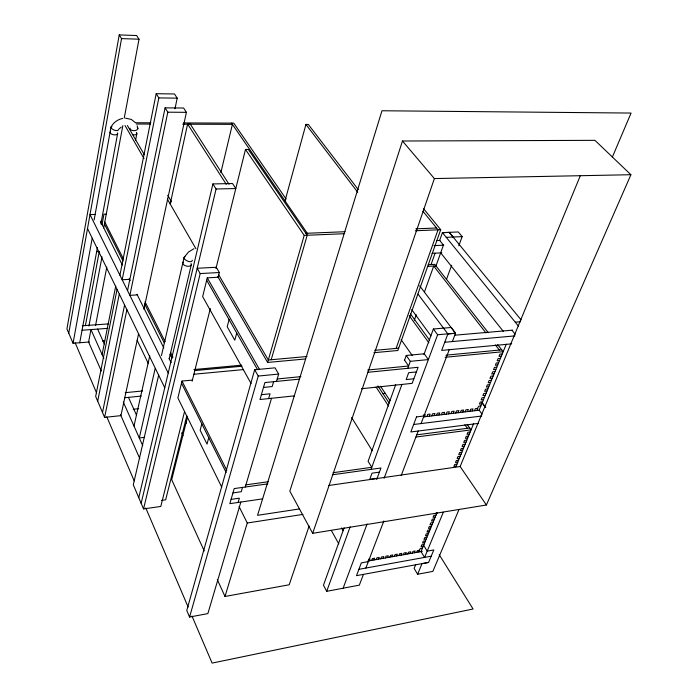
<?xml version="1.0" encoding="UTF-8"?>
<svg xmlns="http://www.w3.org/2000/svg" width="698" height="698" viewBox="0 0 698 698"><rect width="100%" height="100%" fill="white"/><g stroke="black" fill="none" stroke-linecap="round" stroke-linejoin="round"><path stroke-width="1.05" d="M124.244 118.119L139.015 39.21L136.642 35.546L119.227 34.9L66.929 328.906L73.046 343.268L89.466 341.985M68.753 333.182L121.548 38.591L119.227 34.9M94.134 219.931L110.956 127.402M73.046 343.268L92.215 238.184M100.861 223.979L117.657 133.431M79.729 342.744L97.45 247.415M101.987 224.808L103.967 214.173L106.279 214.094M85.392 325.661L99.317 251.289M103.688 227.914L122.848 125.588M88.916 326.027L102.004 256.82M95.539 325.547L106.785 267.125M135.569 140.307L136.817 133.894M102.1 354.54L115.702 286.171M117.055 289.417L95.661 396.403L104.587 417.378L120.92 415.642L138.614 333.696M119.908 275.16L156.186 93.698L174.5 93.977L177.205 98.148L174.971 108.801M97.694 401.184L119.297 294.033M156.186 93.698L158.83 97.903L122.176 279.758L129.514 279.348M102.501 412.474L124.593 304.956M127.533 290.621L165.086 107.858L183.618 108.033L186.401 112.334L143.893 309.214M104.587 417.378L126.896 309.703M165.086 107.858L167.808 112.186L129.872 295.35L137.288 294.888M170.199 204.034L187.614 124.043L190.249 124.052L229.04 184.272M133.99 426.059L149.738 355.875M155.192 368.465L139.295 437.96L144.39 437.367M161.474 355.526L184.089 257.396L188.477 252.039L193.992 248.689M158.655 375.201L133.292 484.805L143.552 508.921L160.802 506.451L184.534 411.619M169.221 358.632L191.269 264.847M138.771 497.683L212.907 183.932L232.539 183.539L235.793 188.556L216.083 188.992L212.907 183.932M141.153 503.275L216.083 188.992M220.865 172.624L232.39 124.357L182.702 124.192M143.552 508.921L200.178 273.564L197.176 268.276L216.267 267.273L219.338 272.517L218.064 277.577M192.421 380.078L182.004 381.073L177.877 397.93L221.728 487.143M218.151 277.246L207.262 277.856L202.664 296.624L251.044 383.446M215.944 268.582L245.487 149.459L248.322 149.442L307.207 235.261L271.19 359.749M192.159 381.143L210.316 308.56M186.82 415.834L165.653 499.829L161.474 500.414M187.518 417.055L171.699 479.683L204.226 550.94M201.827 423.861L200.152 430.273L207.027 444.12L208.746 437.69M229.084 319.597L227.208 326.769L234.798 340.223L236.718 333.025M285.02 200.893L305.933 124.445L308.333 124.453L358.266 189.603M276.504 381.405L278.668 374.076L275.021 367.837L254.665 369.748L186.767 610.462L189.568 617.041L207.873 613.603L240.845 502.045M189.568 617.041L258.234 376.056L254.665 369.748M305.611 358.955L267.631 362.445L304.206 235.383L245.487 149.459M238.105 502.447L239.362 498.18L231.082 499.375M242.529 487.405L241.255 491.732L232.958 492.91M268.643 398.593L270.056 393.803L261.392 394.702M273.616 381.693L272.185 386.552L263.495 387.442M245.286 487.021L271.513 398.288M309.109 526.118L289.199 584.776L225 596.467L247.258 523.011L239.056 506.53M402.467 141.005L289.827 491.122L312.669 533.324L486.393 505.012L630.905 174.718L594.932 140.342L402.467 141.005L434.374 178.566L630.905 174.718M312.669 533.324L434.374 178.566M396.089 348.415L438.021 229.816L422.909 211.215M423.503 208.589L440.708 229.712L397.843 350.501L373.971 352.691M431.041 264.594L435.063 253.295M458.787 245.818L462.163 236.622L458.298 231.954L442.427 232.635L439.661 240.4L443.457 245.111L435.936 266.051M414.315 320.242L416.287 314.754M424.515 291.773L433.711 266.06L485.965 332.92M446.249 237.337L462.163 236.622M344.105 527.906L323.462 585.186L326.699 591.311L343.119 588.231L367.096 523.928M395.705 384.677L368.09 461.326L371.79 467.302L333.068 472.703M404.43 360.465L406.227 355.483L424.218 353.781L428.371 359.583L410.328 361.328L406.227 355.483M326.699 591.311L350.152 526.816M371.039 469.379L401.926 384.441M407.78 368.326L410.328 361.328M446.415 279.558L451.667 265.249M376.711 479.5L380.951 467.992L332.344 474.806M423.948 354.514L433.379 328.994L451.257 327.493L455.541 333.251L447.872 333.967L418.058 294.146M384.118 478.261L437.629 334.752L433.379 328.994M416.523 416.872L410.825 431.966L478.584 423.372M447.889 333.914L441.66 350.405L511.686 343.861M363.449 574.375L359.33 585.151L343.137 588.187M365.857 568.059L383.865 520.917M401.167 475.608L418.198 431.024M421.042 423.581L449.259 349.689M452.365 341.566L455.558 333.199L437.629 334.752M369.364 560.826L370.062 559.011L368.527 559.281M424.445 416.793L425.265 414.647L423.634 414.848M371.659 560.415L372.357 558.601L374.651 558.191L373.954 560.005M426.879 416.497L427.7 414.359L430.125 414.062L429.305 416.209M376.231 559.604L376.937 557.789L379.215 557.379L378.517 559.194M431.73 415.912L432.551 413.774L434.976 413.486L434.147 415.615M380.794 558.793L381.492 556.978L383.769 556.576L383.062 558.383M436.555 415.327L437.384 413.19L439.801 412.902L438.963 415.04M385.331 557.981L386.038 556.166L388.306 555.765L387.591 557.58M441.372 414.743L442.2 412.614L444.6 412.326L443.771 414.455M389.85 557.17L390.566 555.364L392.817 554.962L392.11 556.768M446.162 414.167L446.999 412.038L449.39 411.75L448.552 413.879M394.361 556.367L395.077 554.57L397.319 554.168L396.604 555.974M450.934 413.591L451.772 411.462L454.154 411.174L453.307 413.303M398.846 555.573L399.561 553.767L401.804 553.374L401.088 555.172M455.681 413.015L456.527 410.895L458.9 410.607L458.054 412.727M403.322 554.77L404.037 552.973L406.271 552.58L405.547 554.378M460.418 412.439L461.265 410.319L463.629 410.04L462.774 412.152M407.772 553.976L408.496 552.179L410.721 551.786L409.996 553.584M465.13 411.872L465.985 409.761L468.332 409.473L467.477 411.584M412.213 553.191L412.937 551.394L415.153 551.001L414.42 552.799M469.824 411.305L470.679 409.194L473.017 408.915L472.162 411.017M416.627 552.397L417.36 550.609L419.568 550.216M474.5 410.738L475.355 408.627L477.694 408.347M418.835 552.005L420.301 548.419L422.508 548.035M476.83 410.45L478.558 406.245L480.878 405.966M415.711 564.577L414.123 568.425L417.622 574.253L432.839 571.4L459.075 509.357M437.131 512.437L421.034 551.612L424.593 557.432L443.326 512.227M455.846 466.892L473.645 423.581M506.259 344.193L479.151 410.171L482.074 414.263M515.316 322.171L520.516 321.734M486.393 505.012L460.139 466.517L580.37 175.573M417.622 574.253L422.011 563.67L428.581 562.457L433.824 549.928L427.193 551.15L423.634 545.295M612.303 157.216L631.071 113.059L381.972 110.755L257.553 515.316L299.582 508.921M118.346 129.688A3.813 1.553 22.4 0 1 118.267 130.107L117.386 130.587A4.013 1.632 22.4 0 1 113.853 129.933L112.151 128.964A3.813 1.553 22.4 0 1 111.043 126.992C113.364 122.543 117.779 119.384 122.682 118.416M118.913 129.104L121.216 127.088M111.043 126.992L111.933 126.513M184.987 256.655L184.089 257.396A4.275 2.024 24.2 0 0 185.52 259.944L187.465 261.061A4.502 2.129 24.2 0 0 191.331 261.549L192.22 260.799A4.275 2.024 24.2 0 0 192.255 260.232M428.598 562.422L356.495 575.649L361.328 562.867L368.317 561.62M358.885 569.324L431.207 556.193M367.741 561.079L422.281 551.359M424.724 542.634L422.517 543.018L423.258 541.212L425.466 540.819M423.983 544.44L421.775 544.824L421.042 546.621L423.25 546.237M426.216 539.013L424 539.397L424.75 537.573L426.958 537.198M428.459 533.551L426.242 533.926L425.492 535.759L427.708 535.375M429.959 529.895L427.743 530.271L426.993 532.103L429.209 531.719M431.469 526.213L429.244 526.589L428.493 528.43L430.718 528.054M433.746 520.673L431.521 521.048L432.28 519.19L434.514 518.815M432.987 522.523L430.762 522.898L430.003 524.748L432.228 524.373M435.273 516.956L433.039 517.323L433.807 515.464L436.041 515.098M434.575 513.597L436.808 513.231M247.258 523.011L302.949 514.391M262.657 498.869L229.843 503.659L234.214 488.574L267.858 483.854M456.16 466.133L453.883 466.465L454.695 464.484L456.972 464.161M377.156 478.287L369.757 479.351L372.008 473.174L379.424 472.127M328.636 485.511L460.139 466.517M457.783 462.181L455.506 462.504L456.318 460.514L458.603 460.191M459.415 458.211L457.129 458.525L457.949 456.536L460.235 456.213M461.055 454.215L458.769 454.538L459.589 452.531L461.875 452.217M245.932 484.848L268.521 481.699M462.704 450.21L460.41 450.524L461.238 448.509L463.524 448.195M464.353 446.188L462.059 446.493L462.887 444.478L465.182 444.164M466.02 442.139L463.716 442.445L464.554 440.421L466.849 440.115M467.686 438.074L465.383 438.379L466.22 436.346L468.524 436.041M469.361 433.999L467.058 434.296L467.896 432.254L470.208 431.949M415.956 437.018L471.045 429.898L467.189 424.471M416.828 434.802L469.71 428.014M413.644 424.497L481.707 416.025M416.505 416.924L423.948 415.973M423.45 416.915L479.622 410.119M481.751 403.854L479.421 404.125L480.285 402.013L482.623 401.734M483.487 399.614L481.158 399.884L482.03 397.764L484.368 397.494M486.113 393.227L483.775 393.489L482.903 395.626L485.241 395.356M487.876 388.934L485.538 389.196L484.656 391.351L486.995 391.081M489.647 384.633L487.3 384.886L486.419 387.05L488.766 386.788M491.427 380.305L489.071 380.558L488.19 382.731L490.537 382.469M382.487 393.637L385.383 393.323M493.216 375.96L490.86 376.213L489.961 378.386L492.317 378.133M133.274 409.255L138.675 408.688M495.004 371.589L492.648 371.842L491.75 374.023L494.105 373.779M294.53 395.845L259.996 399.518L264.9 382.565L299.625 379.101M361.451 388.734L412.178 383.35L418.102 367.296L367.453 372.339M495.903 369.399L493.547 369.643L494.446 367.445L496.81 367.2M413.862 378.787L406.166 379.59L408.679 372.697L416.401 371.912M497.709 365.002L495.353 365.246L496.252 363.039L498.616 362.794M124.488 397.755L141.258 396.08M499.532 360.587L497.159 360.822L498.067 358.606L500.44 358.371M125.221 392.669L142.558 390.967M501.356 356.146L498.983 356.381L499.899 354.148L502.263 353.921M277.228 378.97L300.917 376.632M367.698 370.036L408.627 365.996L404.552 360.142M445.158 357.289L503.188 351.687L497.709 344.699M258.234 376.056L278.668 374.076M445.909 355.177L501.74 349.838M193.957 374.233L243.489 369.591M193.904 369.556L241.639 365.167M194.576 370.603L241.997 366.223M444.739 342.247L514.976 335.878M307.033 356.495L268.329 360.011L218.43 274.34M374.765 350.344L398.663 348.18M454.407 335.241L512.681 330.145M102.449 340.973L104.613 340.799M82.05 330.241L107.928 328.339M82.338 325.774L108.373 323.907M428.267 264.708L434.732 264.341L488.321 332.719M427.342 266.427L435.98 265.929M200.178 273.564L219.338 272.517M432.088 253.33L441.799 252.824M433.964 245.626L443.745 245.155M436.695 240.592L439.949 240.435M96.664 251.646L98.837 251.55M442.41 232.687L449.233 232.39L453.081 237.076M304.206 235.383L343.966 233.734M415.319 230.768L440.708 229.712M305.881 233.315L345.074 231.719M415.851 228.839L436.538 227.993M95.007 214.443L90.007 214.591L168.218 373.037M135.595 122.743L150.855 122.804M183.565 122.927L233.743 123.118L286.136 199.061M136.25 124.035L150.297 124.078M167.808 112.186L186.401 112.334M158.83 97.903L177.205 98.148M121.548 38.591L139.015 39.21M125.561 118.154L131.337 119.445L135.342 122.612M449.25 232.347L521.101 319.885M442.427 232.635L518.501 326.167M511.992 330.259L515.168 334.211M440.682 252.833L503.345 331.419M495.344 344.925L499.367 350.064M305.933 124.445L357.716 192.238M419.681 285.857L455.524 333.304M482.187 402.798L485.738 407.641M482.161 402.842L485.127 406.882M411.75 309.676L430.963 335.886M410.354 313.76L429.445 339.952M409.185 315.697L428.869 342.788M464.885 424.759L467.407 428.31M401.106 339.664L412.344 355.605M231.535 123.11L307.67 233.839M380.506 386.212L390.086 400.704M377.845 385.889L389.17 403.06M376.074 387.05L388.568 406.053M187.614 124.043L226.274 184.333M439.208 554.701L473.078 609.005L212.105 663.1L191.985 616.055M351.626 417.544L372.261 450.725M217.837 276.705L267.631 362.445M127.42 125.535L144.312 154.764M167.747 195.309L171.56 201.914M125.012 125.527L144.032 158.568M167.389 199.148L195.937 248.758M207.262 277.856L259.342 369.129M206.678 280.23L257.571 369.678M341.566 527.924L343.163 530.759M331.376 530.532L338.792 543.873M104.796 222.016L123.433 258.984M145.01 301.78L165.112 341.662M170.504 352.368L172.956 357.228M104.421 223.988L123.023 260.982M144.565 303.813L164.143 342.753M170.024 354.436L171.978 358.327M182.004 381.073L226.745 470.26M100.416 221.205L122.368 265.074M129.2 278.72L130.177 280.675M137.009 294.32L163.838 347.944M169.047 358.554L171.158 362.567M181.48 383.202L226.135 472.424M185.275 421.182L186.305 423.285M87.512 228.49L164.745 387.756M137.131 340.292L148.404 363.728M181.628 432.795L183.033 435.718M217.322 579.645L225 596.467M97.615 329.098L104.342 343.974M128.458 397.363L136.52 415.188M103.836 358.432L90.967 329.587L88.594 342.055L101.315 371.004M123.276 402.031L142.776 445.76M120.536 414.76L139.792 458.612M75.14 342.762L96.533 392.817M106.811 416.846L134.208 480.913M145.76 507.935L188.137 607.042M137.166 125.78L137.864 128.467M136.311 132.411A3.83 1.841 11.7 0 1 136.232 134.478A3.83 1.841 11.7 0 1 132.332 134.618M117.491 132.917A3.865 1.867 11.2 0 1 113.477 134.749A3.865 1.867 11.2 0 1 110.493 131.521M137.27 127.455A3.76 2.024 -0.3 0 1 137.768 129.008L136.825 129.959A3.961 2.129 -0.3 0 1 133.1 130.605L131.32 130.116A3.76 2.024 -0.3 0 1 130.186 128.153M191.086 263.547A4.336 2.426 12.8 0 1 186.846 266.182A4.336 2.426 12.8 0 1 183.225 262.09"/></g></svg>
